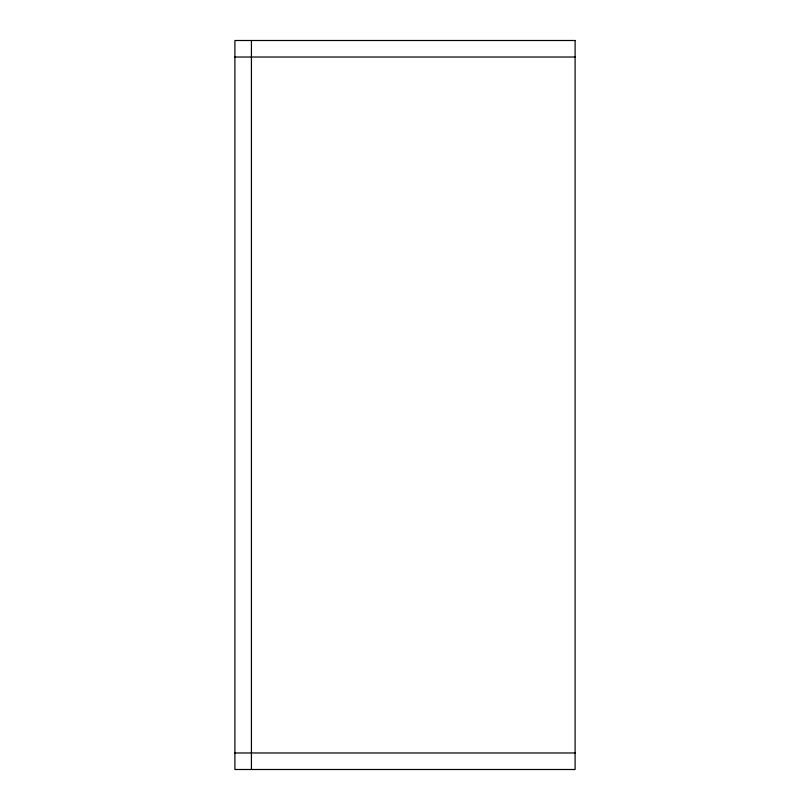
<?xml version="1.0" encoding="UTF-8"?>
<svg xmlns="http://www.w3.org/2000/svg" width="810" height="810" viewBox="0 0 810 810"><rect width="100%" height="100%" fill="white"/><g stroke="black" fill="none" stroke-linecap="round" stroke-linejoin="round"><path stroke-width="1.21" d="M234.9 57.024L575.1 57.024M234.9 752.976L575.1 752.976M251.424 40.5L251.424 769.5M575.1 40.5L234.9 40.5L234.9 769.5L575.1 769.5L575.1 40.5"/></g></svg>
